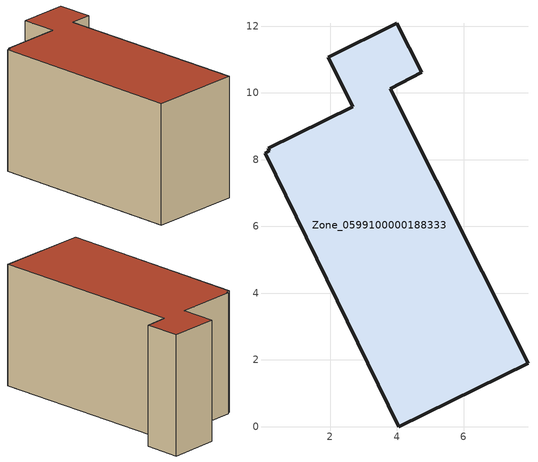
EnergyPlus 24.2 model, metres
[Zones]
Zone_0599100000188333
 floor ground (C_G): 2.68,9.59 1.95,11.07 4,12.08 4.75,10.62 3.81,10.13 7.93,1.89 4.06,0 0.05,8.19 0.18,8.26 0.14,8.35 z0
 wall outside (C_F): 4.75,10.62 4,12.08 1.95,11.07 2.68,9.59 0.14,8.35 0.18,8.26 0.05,8.19 4.06,0 7.93,1.89 3.81,10.13 4.75,10.62 z0:5.69
 roof outside (C_R): 0.14,8.35 0.18,8.26 0.05,8.19 4.06,0 7.93,1.89 3.81,10.13 4.75,10.62 4,12.08 1.95,11.07 2.68,9.59 z5.69
[BUILDING]
Pand.0599100000188333: North Axis=0; Terrain=City; Loads Convergence Tolerance Value=0.04; Temperature Convergence Tolerance Value=0.4; Solar Distribution=FullExterior; Maximum Number of Warmup Days=25; Minimum Number of Warmup Days=1
[Site:Location]
Rotterdam.The.Hague.AP_ZH_NLD Design_Conditions: Latitude=51.96; Longitude=4.45; Time Zone=1; Elevation=-4.5
[SITE:GROUNDTEMPERATURE:BUILDINGSURFACE]
18, 18, 18, 18, 18, 18, 18, 18, 18, 18, 18, 18
[MATERIAL] Thermal Absorptance=0.9; Solar Absorptance=0.7; Visible Absorptance=0.7
Name | Roughness | Thickness | Conductivity | Density | Specific Heat
G.TI.1946-1964 | MediumSmooth | 0.15 | 1 | 540 | 1210
F.TI.1946-1964 | Rough | 0.3 | 0.857143 | 1920 | 840
R.TI.1946-1964 | MediumRough | 0.2 | 0.277778 | 1500 | 1000
[CONSTRUCTION]
C_G: G.TI.1946-1964
C_F: F.TI.1946-1964
C_R: R.TI.1946-1964
[ZONE]
Zone_0599100000188333: Type=1; Multiplier=1; Ceiling Height=Autocalculate; Volume=Autocalculate; Floor Area=autocalculate; Part of Total Floor Area=Yes
[ZONEINFILTRATION:DESIGNFLOWRATE]
Infil_Zone_0599100000188333: Zone or ZoneList or Space or SpaceList=Zone_0599100000188333; Schedule=AlwaysOn; Design Flow Rate Calculation Method=Flow/Area; Flow Rate per Floor Area=0.003; Constant Term Coefficient=1; Temperature Term Coefficient=0; Velocity Term Coefficient=0; Velocity Squared Term Coefficient=0
[HVACTEMPLATE:ZONE:IDEALLOADSAIRSYSTEM]
Zone_0599100000188333: Maximum Heating Supply Air Temperature=50; Minimum Cooling Supply Air Temperature=13; Maximum Heating Supply Air Humidity Ratio=0.0156; Minimum Cooling Supply Air Humidity Ratio=0.0077; Heating Limit=NoLimit; Cooling Limit=NoLimit; Dehumidification Control Type=ConstantSensibleHeatRatio; Cooling Sensible Heat Ratio=0.7; Dehumidification Setpoint=60; Humidification Control Type=None; Humidification Setpoint=30; Outdoor Air Method=None; Outdoor Air Flow Rate per Person=0.00944; Outdoor Air Flow Rate per Zone Floor Area=0; Outdoor Air Flow Rate per Zone=0; Demand Controlled Ventilation Type=None; Outdoor Air Economizer Type=NoEconomizer; Heat Recovery Type=None; Sensible Heat Recovery Effectiveness=0.7; Latent Heat Recovery Effectiveness=0.65
[ZONECONTROL:THERMOSTAT]
ThermostatControl_Zone_0599100000188333: Zone or ZoneList=Zone_0599100000188333; Control Type Schedule=DualSetpointControlType; Control 1=Thermostat_Zone_0599100000188333; Temperature Difference Between Cutout And Setpoint=0
[THERMOSTATSETPOINT:DUALSETPOINT]
Thermostat_Zone_0599100000188333: Heating Setpoint Temperature Schedule=HeatingSetpoint_Zone_0599100000188333; Cooling Setpoint Temperature Schedule=CoolingSetpoint_Zone_0599100000188333
[SCHEDULE:COMPACT]
HeatingSetpoint_Zone_0599100000188333: Through: 12/31, For: AllDays, Until: 24:00, 21
CoolingSetpoint_Zone_0599100000188333: Through: 12/31, For: AllDays, Until: 24:00, 24
DualSetpointControlType: Through: 12/31, For: AllDays, Until: 24:00, 4
AlwaysOn: Through: 12/31, For: AllDays, Until: 24:00, 1
